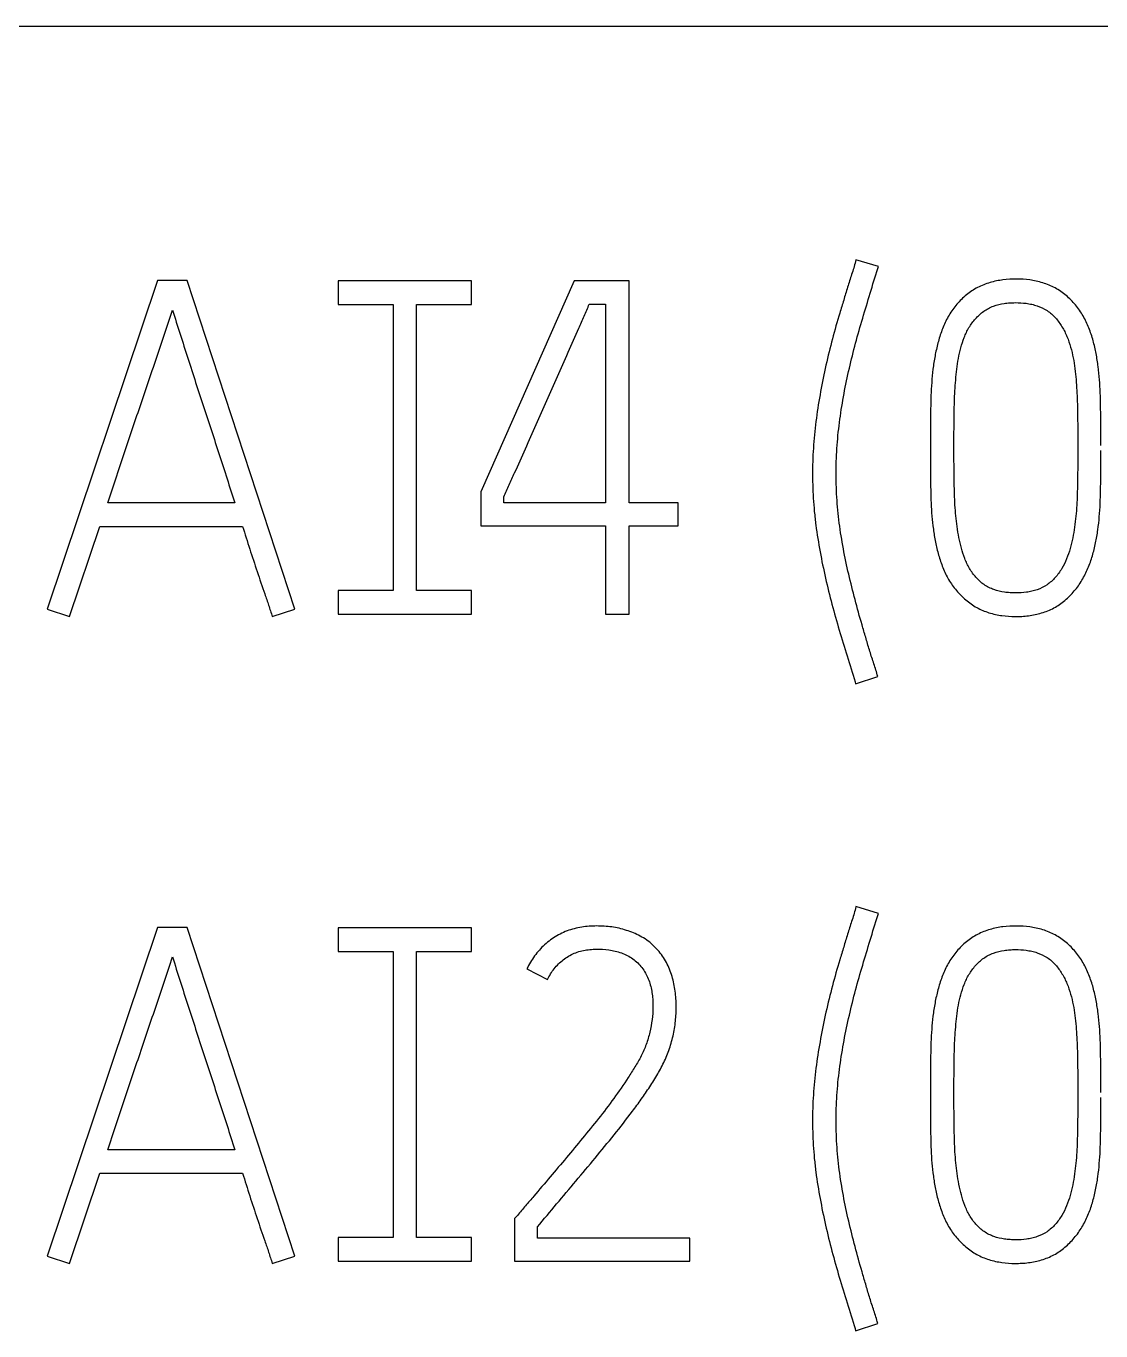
# Model space of a CAD drawing. Extents: x 0 to 420, y 0 to 297.
# Drawn here: x 103.97 to 109.46, y 217.72 to 224.38 of the extents above; entities that cross this region are included whole.
import ezdxf

# ---------------------------------------------------------------- set-up
doc = ezdxf.new("R2010")
doc.units = 0
doc.header["$LTSCALE"] = 23.1
doc.layers.add('10000_FRONT', color=7, linetype='CONTINUOUS')
doc.layers.add('10500_FRONT_LABELING', color=7, linetype='CONTINUOUS')

msp = doc.modelspace()

# ---------------------------------------------------------------- linework, layer by layer
at = {"layer": '10000_FRONT', "color": 7, "linetype": 'CONTINUOUS'}
msp.add_line((91.5146, 224.3763), (163.0146, 224.3763), dxfattribs=at)
at = {"layer": '10500_FRONT_LABELING', "color": 7, "linetype": 'CONTINUOUS'}
for p, q in [((108.2062, 223.1847), (108.2038, 223.1753)), ((108.3217, 223.1493), (108.2062, 223.1847)), ((108.317, 223.1399), (108.3217, 223.1493)), ((104.6431, 223.0786), (104.0796, 221.4022)), ((104.794, 223.0786), (104.6431, 223.0786)), ((105.3434, 221.4022), (104.794, 223.0786)), ((105.5646, 223.0763), (105.5646, 222.9563)), ((106.2446, 223.0763), (105.5646, 223.0763)), ((106.2446, 222.9563), (106.2446, 223.0763)), ((106.7678, 223.0763), (106.2916, 222.0011)), ((107.0484, 223.0763), (106.7678, 223.0763)), ((107.0484, 221.9445), (107.0484, 223.0763)), ((105.5646, 222.9563), (105.8446, 222.9563)), ((105.8446, 222.9563), (105.8446, 221.4963)), ((105.9646, 221.4963), (105.9646, 222.9563)), ((105.9646, 222.9563), (106.2446, 222.9563)), ((106.8456, 222.9584), (106.9282, 222.9584)), ((106.9282, 222.9584), (106.9282, 221.9445)), ((108.5858, 222.2369), (108.5858, 222.2109)), ((108.7061, 222.2109), (108.7061, 222.2369)), ((109.338, 222.2369), (109.338, 222.2109)), ((106.2916, 222.0011), (106.2916, 221.8266)), ((105.0368, 221.9445), (104.3884, 221.9445)), ((106.4094, 221.9445), (106.4094, 221.9751)), ((106.9282, 221.9445), (106.4094, 221.9445)), ((107.2984, 221.9445), (107.0484, 221.9445)), ((107.2984, 221.8266), (107.2984, 221.9445)), ((104.1927, 221.3645), (104.3484, 221.8242)), ((104.3484, 221.8242), (105.0769, 221.8242)), ((106.2916, 221.8266), (106.9282, 221.8266)), ((106.9282, 221.8266), (106.9282, 221.3763)), ((107.0484, 221.3763), (107.0484, 221.8266)), ((107.0484, 221.8266), (107.2984, 221.8266)), ((105.5646, 221.4963), (105.5646, 221.3763)), ((105.8446, 221.4963), (105.5646, 221.4963)), ((106.2446, 221.4963), (105.9646, 221.4963)), ((106.2446, 221.3763), (106.2446, 221.4963)), ((104.0796, 221.4022), (104.1927, 221.3645)), ((105.2278, 221.3645), (105.3434, 221.4022)), ((105.5646, 221.3763), (106.2446, 221.3763)), ((106.9282, 221.3763), (107.0484, 221.3763)), ((108.2038, 221.0202), (108.317, 221.0579)), ((108.317, 221.0579), (108.3147, 221.0674)), ((108.2015, 221.032), (108.2038, 221.0202)), ((108.2062, 219.8847), (108.2038, 219.8753)), ((108.3217, 219.8493), (108.2062, 219.8847)), ((108.317, 219.8399), (108.3217, 219.8493)), ((104.6431, 219.7786), (104.0796, 218.1022)), ((104.794, 219.7786), (104.6431, 219.7786)), ((105.3434, 218.1022), (104.794, 219.7786)), ((105.5646, 219.7763), (105.5646, 219.6563)), ((106.2446, 219.7763), (105.5646, 219.7763)), ((106.2446, 219.6563), (106.2446, 219.7763)), ((105.5646, 219.6563), (105.8446, 219.6563)), ((105.8446, 219.6563), (105.8446, 218.1963)), ((105.9646, 218.1963), (105.9646, 219.6563)), ((105.9646, 219.6563), (106.2446, 219.6563)), ((106.5275, 219.5664), (106.6323, 219.5122)), ((108.5858, 218.9369), (108.5858, 218.9109)), ((108.7061, 218.9109), (108.7061, 218.9369)), ((109.338, 218.9369), (109.338, 218.9109)), ((105.0368, 218.6445), (104.3884, 218.6445)), ((104.1927, 218.0645), (104.3484, 218.5242)), ((104.3484, 218.5242), (105.0769, 218.5242)), ((106.4785, 218.3097), (106.4646, 218.2932)), ((106.4646, 218.2932), (106.4646, 218.0763)), ((105.5646, 218.1963), (105.5646, 218.0763)), ((105.8446, 218.1963), (105.5646, 218.1963)), ((106.2446, 218.1963), (105.9646, 218.1963)), ((106.2446, 218.0763), (106.2446, 218.1963)), ((106.581, 218.1941), (106.581, 218.2507)), ((107.3591, 218.1941), (106.581, 218.1941)), ((107.3591, 218.0763), (107.3591, 218.1941)), ((104.0796, 218.1022), (104.1927, 218.0645)), ((105.2278, 218.0645), (105.3434, 218.1022)), ((105.5646, 218.0763), (106.2446, 218.0763)), ((106.4646, 218.0763), (107.3591, 218.0763)), ((108.2015, 217.732), (108.2038, 217.7202)), ((108.2038, 217.7202), (108.317, 217.7579)), ((108.317, 217.7579), (108.3147, 217.7674))]:
    msp.add_line(p, q, dxfattribs=at)
for points, knots in [([(108.2038, 223.1753), (108.1983, 223.1531), (108.1912, 223.1313), (108.1804, 223.0986), (108.1768, 223.0878), (108.1699, 223.0659), (108.1666, 223.055), (108.1566, 223.0221), (108.1501, 223.0002), (108.1367, 222.9564), (108.13, 222.9345), (108.1102, 222.8687), (108.0976, 222.8247), (108.0742, 222.7362), (108.0633, 222.6917), (108.0431, 222.6023), (108.0339, 222.5574), (108.0175, 222.4671), (108.0101, 222.4219), (107.9978, 222.3315), (107.993, 222.2862), (107.9866, 222.1955), (107.9849, 222.15), (107.9843, 222.0591), (107.9855, 222.0135), (107.9897, 221.9451), (107.9915, 221.9223), (107.9959, 221.8766), (107.9986, 221.8537), (108.0076, 221.7852), (108.0149, 221.7399), (108.0313, 221.6497), (108.0406, 221.6049), (108.0609, 221.5157), (108.0719, 221.4713), (108.0953, 221.3828), (108.1077, 221.3388), (108.1338, 221.2509), (108.1472, 221.2071), (108.1741, 221.1195), (108.1877, 221.0757), (108.2015, 221.032)], [0, 0, 0, 0, 0.03125, 0.03125, 0.046875, 0.046875, 0.0625, 0.0625, 0.09375, 0.09375, 0.125, 0.125, 0.1875, 0.1875, 0.25, 0.25, 0.3125, 0.3125, 0.375, 0.375, 0.4375, 0.4375, 0.5, 0.5, 0.5625, 0.5625, 0.59375, 0.59375, 0.625, 0.625, 0.6875, 0.6875, 0.75, 0.75, 0.8125, 0.8125, 0.875, 0.875, 0.9375, 0.9375, 1, 1, 1, 1]), ([(108.3147, 221.0674), (108.3093, 221.0889), (108.3021, 221.11), (108.2914, 221.1416), (108.2879, 221.1521), (108.2811, 221.1733), (108.2778, 221.1839), (108.2682, 221.2158), (108.262, 221.2371), (108.2494, 221.2797), (108.2431, 221.3009), (108.2246, 221.3649), (108.2128, 221.4077), (108.1902, 221.4936), (108.1794, 221.5367), (108.1591, 221.6232), (108.1498, 221.6667), (108.1338, 221.7539), (108.1267, 221.7976), (108.1153, 221.8851), (108.111, 221.929), (108.1057, 222.017), (108.1046, 222.0611), (108.1052, 222.1495), (108.1069, 222.1939), (108.1133, 222.2828), (108.1181, 222.3268), (108.1302, 222.4144), (108.1374, 222.458), (108.1534, 222.5447), (108.1625, 222.5878), (108.1822, 222.6737), (108.1929, 222.7164), (108.2156, 222.8016), (108.2278, 222.844), (108.253, 222.9286), (108.2659, 222.9709), (108.2914, 223.0554), (108.3041, 223.0977), (108.317, 223.1399)], [0, 0, 0, 0, 0.03125, 0.03125, 0.046875, 0.046875, 0.0625, 0.0625, 0.09375, 0.09375, 0.125, 0.125, 0.1875, 0.1875, 0.25, 0.25, 0.3125, 0.3125, 0.375, 0.375, 0.4375, 0.4375, 0.5, 0.5, 0.5625, 0.5625, 0.625, 0.625, 0.6875, 0.6875, 0.75, 0.75, 0.8125, 0.8125, 0.875, 0.875, 0.9375, 0.9375, 1, 1, 1, 1]), ([(109.4558, 222.2369), (109.4558, 222.2817), (109.4556, 222.3265), (109.4546, 222.416), (109.4541, 222.4608), (109.4506, 222.5501), (109.4471, 222.5947), (109.4389, 222.6613), (109.4356, 222.6834), (109.4273, 222.7276), (109.4223, 222.7496), (109.41, 222.7935), (109.4029, 222.8152), (109.3863, 222.8573), (109.3767, 222.8779), (109.3595, 222.9075), (109.3533, 222.9172), (109.3403, 222.9358), (109.3334, 222.9448), (109.3118, 222.971), (109.296, 222.9871), (109.2697, 223.0091), (109.2605, 223.0161), (109.2416, 223.029), (109.2319, 223.0349), (109.2021, 223.051), (109.1811, 223.0596), (109.1484, 223.0698), (109.1372, 223.0727), (109.1149, 223.0776), (109.1037, 223.0795), (109.07, 223.0842), (109.0473, 223.0856), (109.0018, 223.0858), (108.9788, 223.0846), (108.9338, 223.0789), (108.9117, 223.0744), (108.8792, 223.0648), (108.8685, 223.0611), (108.8473, 223.0527), (108.8368, 223.048), (108.8063, 223.0321), (108.7874, 223.0195), (108.7609, 222.9981), (108.7524, 222.9904), (108.7361, 222.9743), (108.7283, 222.9659), (108.7062, 222.9398), (108.6929, 222.9214), (108.6754, 222.892), (108.6699, 222.8818), (108.6599, 222.8613), (108.6553, 222.8509), (108.6425, 222.8194), (108.6354, 222.798), (108.6227, 222.7546), (108.6172, 222.7326), (108.6081, 222.688), (108.6044, 222.6655), (108.5952, 222.5982), (108.5914, 222.5531), (108.5885, 222.4855), (108.5879, 222.4629), (108.5871, 222.4177), (108.5868, 222.3951), (108.5861, 222.3273), (108.5858, 222.2821), (108.5858, 222.2369)], [0, 0, 0, 0, 0.0625, 0.0625, 0.125, 0.125, 0.1875, 0.1875, 0.21875, 0.21875, 0.25, 0.25, 0.28125, 0.28125, 0.3125, 0.3125, 0.328125, 0.328125, 0.34375, 0.34375, 0.375, 0.375, 0.390625, 0.390625, 0.40625, 0.40625, 0.4375, 0.4375, 0.453125, 0.453125, 0.46875, 0.46875, 0.5, 0.5, 0.53125, 0.53125, 0.5625, 0.5625, 0.578125, 0.578125, 0.59375, 0.59375, 0.625, 0.625, 0.640625, 0.640625, 0.65625, 0.65625, 0.6875, 0.6875, 0.703125, 0.703125, 0.71875, 0.71875, 0.75, 0.75, 0.78125, 0.78125, 0.8125, 0.8125, 0.875, 0.875, 0.90625, 0.90625, 0.9375, 0.9375, 1, 1, 1, 1]), ([(104.3884, 221.9445), (104.4158, 222.0265), (104.4432, 222.1085), (104.4981, 222.2724), (104.5257, 222.3543), (104.5812, 222.518), (104.6093, 222.5997), (104.6507, 222.7226), (104.6643, 222.7636), (104.6914, 222.8456), (104.7049, 222.8867), (104.7185, 222.9277)], [0, 0, 0, 0, 0.25, 0.25, 0.5, 0.5, 0.75, 0.75, 0.875, 0.875, 1, 1, 1, 1]), ([(104.7185, 222.9277), (104.732, 222.8868), (104.745, 222.8458), (104.7711, 222.7637), (104.7842, 222.7227), (104.8238, 222.5997), (104.8505, 222.5178), (104.9039, 222.3541), (104.9309, 222.2723), (104.9843, 222.1085), (105.0107, 222.0266), (105.0368, 221.9445)], [0, 0, 0, 0, 0.125, 0.125, 0.25, 0.25, 0.5, 0.5, 0.75, 0.75, 1, 1, 1, 1]), ([(106.4094, 221.9751), (106.4142, 221.9853), (106.4188, 221.9955), (106.428, 222.0159), (106.4326, 222.0262), (106.4464, 222.0568), (106.4556, 222.0772), (106.4831, 222.1386), (106.5013, 222.1796), (106.5376, 222.2615), (106.5558, 222.3025), (106.5922, 222.3844), (106.6105, 222.4253), (106.647, 222.5071), (106.6653, 222.5481), (106.7015, 222.6301), (106.7196, 222.6711), (106.7556, 222.7531), (106.7737, 222.7942), (106.8007, 222.8557), (106.8097, 222.8762), (106.8278, 222.9173), (106.8368, 222.9378), (106.8456, 222.9584)], [0, 0, 0, 0, 0.03125, 0.03125, 0.0625, 0.0625, 0.125, 0.125, 0.25, 0.25, 0.375, 0.375, 0.5, 0.5, 0.625, 0.625, 0.75, 0.75, 0.875, 0.875, 0.9375, 0.9375, 1, 1, 1, 1]), ([(108.7061, 222.2369), (108.7061, 222.274), (108.7062, 222.3111), (108.7071, 222.3854), (108.7076, 222.4225), (108.7093, 222.4781), (108.71, 222.4967), (108.712, 222.5337), (108.7133, 222.5522), (108.7164, 222.5892), (108.7183, 222.6077), (108.7228, 222.6447), (108.7255, 222.6631), (108.7322, 222.6995), (108.7363, 222.7175), (108.746, 222.7531), (108.7515, 222.7706), (108.7617, 222.7964), (108.7653, 222.805), (108.7735, 222.8218), (108.7779, 222.8301), (108.7925, 222.8544), (108.8035, 222.8696), (108.8222, 222.8907), (108.8288, 222.8975), (108.8429, 222.9102), (108.8575, 222.9221), (108.8735, 222.9319), (108.8902, 222.9406), (108.899, 222.9444), (108.9256, 222.9541), (108.9439, 222.9584), (108.9719, 222.9626), (108.9813, 222.9637), (109.0002, 222.965), (109.0096, 222.9654), (109.0377, 222.9655), (109.0564, 222.9646), (109.0842, 222.9608), (109.0935, 222.9591), (109.1119, 222.9549), (109.1211, 222.9523), (109.148, 222.9432), (109.1651, 222.9351), (109.1891, 222.9196), (109.1967, 222.9139), (109.211, 222.9016), (109.2176, 222.895), (109.2301, 222.8809), (109.236, 222.8734), (109.2471, 222.858), (109.2523, 222.8502), (109.2671, 222.8261), (109.2755, 222.8094), (109.29, 222.7747), (109.2962, 222.7567), (109.3067, 222.7206), (109.311, 222.7024), (109.3181, 222.6658), (109.3208, 222.6474), (109.3255, 222.6104), (109.3273, 222.5919), (109.3305, 222.5547), (109.3318, 222.5361), (109.3339, 222.4988), (109.3347, 222.4801), (109.3364, 222.424), (109.3369, 222.3866), (109.3378, 222.3117), (109.338, 222.2743), (109.338, 222.2369)], [0, 0, 0, 0, 0.0625, 0.0625, 0.125, 0.125, 0.15625, 0.15625, 0.1875, 0.1875, 0.21875, 0.21875, 0.25, 0.25, 0.28125, 0.28125, 0.3125, 0.3125, 0.328125, 0.328125, 0.34375, 0.34375, 0.375, 0.375, 0.390625, 0.390625, 0.40625, 0.421875, 0.421875, 0.4375, 0.4375, 0.46875, 0.46875, 0.484375, 0.484375, 0.5, 0.5, 0.53125, 0.53125, 0.546875, 0.546875, 0.5625, 0.5625, 0.59375, 0.59375, 0.609375, 0.609375, 0.625, 0.625, 0.640625, 0.640625, 0.65625, 0.65625, 0.6875, 0.6875, 0.71875, 0.71875, 0.75, 0.75, 0.78125, 0.78125, 0.8125, 0.8125, 0.84375, 0.84375, 0.875, 0.875, 0.9375, 0.9375, 1, 1, 1, 1]), ([(108.5858, 222.2109), (108.5858, 222.1662), (108.5861, 222.1216), (108.5868, 222.0546), (108.5871, 222.0323), (108.5879, 221.9877), (108.5885, 221.9654), (108.5913, 221.8986), (108.595, 221.8542), (108.6039, 221.7879), (108.6075, 221.7658), (108.6163, 221.7219), (108.6215, 221.6999), (108.634, 221.6562), (108.6411, 221.6347), (108.6578, 221.5927), (108.6674, 221.5722), (108.6848, 221.5428), (108.6911, 221.5332), (108.7043, 221.5147), (108.7113, 221.5059), (108.726, 221.4888), (108.7337, 221.4805), (108.7497, 221.4646), (108.758, 221.4569), (108.7752, 221.4422), (108.7843, 221.4351), (108.8029, 221.4219), (108.8124, 221.4158), (108.842, 221.3993), (108.8629, 221.3906), (108.9067, 221.377), (108.9288, 221.3723), (108.9736, 221.366), (108.9961, 221.3646), (109.0303, 221.3644), (109.0417, 221.3647), (109.0644, 221.366), (109.0756, 221.367), (109.1092, 221.3713), (109.1312, 221.3759), (109.1637, 221.3856), (109.1745, 221.3894), (109.1957, 221.3981), (109.206, 221.403), (109.2359, 221.4191), (109.2544, 221.4319), (109.2806, 221.4539), (109.289, 221.4617), (109.305, 221.4778), (109.3127, 221.4861), (109.3345, 221.5119), (109.3476, 221.5303), (109.3652, 221.5594), (109.3707, 221.5695), (109.3808, 221.5898), (109.3855, 221.6001), (109.3985, 221.6313), (109.4059, 221.6526), (109.4188, 221.6956), (109.4243, 221.7175), (109.4335, 221.7619), (109.4372, 221.7842), (109.4464, 221.8513), (109.4502, 221.8961), (109.4531, 221.9635), (109.4537, 221.9859), (109.4545, 222.0309), (109.4548, 222.0534), (109.4556, 222.1209), (109.4558, 222.1659), (109.4558, 222.2109)], [0, 0, 0, 0, 0.0625, 0.0625, 0.09375, 0.09375, 0.125, 0.125, 0.1875, 0.1875, 0.21875, 0.21875, 0.25, 0.25, 0.28125, 0.28125, 0.3125, 0.3125, 0.328125, 0.328125, 0.34375, 0.34375, 0.359375, 0.359375, 0.375, 0.375, 0.390625, 0.390625, 0.40625, 0.40625, 0.4375, 0.4375, 0.46875, 0.46875, 0.5, 0.5, 0.515625, 0.515625, 0.53125, 0.53125, 0.5625, 0.5625, 0.578125, 0.578125, 0.59375, 0.59375, 0.625, 0.625, 0.640625, 0.640625, 0.65625, 0.65625, 0.6875, 0.6875, 0.703125, 0.703125, 0.71875, 0.71875, 0.75, 0.75, 0.78125, 0.78125, 0.8125, 0.8125, 0.875, 0.875, 0.90625, 0.90625, 0.9375, 0.9375, 1, 1, 1, 1]), ([(109.338, 222.2109), (109.338, 222.1737), (109.3377, 222.1365), (109.3368, 222.0621), (109.3363, 222.0249), (109.3345, 221.9691), (109.3337, 221.9506), (109.3314, 221.9134), (109.3299, 221.8949), (109.3245, 221.8392), (109.3197, 221.8022), (109.3085, 221.7475), (109.304, 221.7294), (109.2936, 221.6935), (109.2877, 221.6758), (109.2738, 221.6415), (109.2657, 221.6249), (109.2512, 221.601), (109.246, 221.5931), (109.2349, 221.5779), (109.2291, 221.5706), (109.2167, 221.5566), (109.2101, 221.55), (109.1961, 221.5375), (109.1886, 221.5317), (109.1653, 221.5158), (109.1486, 221.5076), (109.1221, 221.4982), (109.1129, 221.4956), (109.0947, 221.4913), (109.0671, 221.4863), (109.0391, 221.4847), (109.0109, 221.4847), (109.0015, 221.4851), (108.9828, 221.4863), (108.9736, 221.4873), (108.946, 221.4914), (108.9279, 221.4955), (108.9013, 221.5049), (108.8925, 221.5086), (108.8757, 221.517), (108.8677, 221.5218), (108.8522, 221.5323), (108.8449, 221.5381), (108.8308, 221.5507), (108.8242, 221.5574), (108.8119, 221.5715), (108.8061, 221.5788), (108.7953, 221.594), (108.7902, 221.6018), (108.7807, 221.618), (108.7762, 221.6263), (108.7682, 221.6433), (108.7646, 221.6518), (108.7546, 221.6779), (108.749, 221.6956), (108.7392, 221.7315), (108.7349, 221.7497), (108.7239, 221.8046), (108.7192, 221.8413), (108.7139, 221.8966), (108.7125, 221.915), (108.7102, 221.9519), (108.7094, 221.9704), (108.7077, 222.0258), (108.7072, 222.0628), (108.7063, 222.1369), (108.7061, 222.1739), (108.7061, 222.2109)], [0, 0, 0, 0, 0.0625, 0.0625, 0.125, 0.125, 0.15625, 0.15625, 0.1875, 0.1875, 0.25, 0.25, 0.28125, 0.28125, 0.3125, 0.3125, 0.34375, 0.34375, 0.359375, 0.359375, 0.375, 0.375, 0.390625, 0.390625, 0.40625, 0.40625, 0.4375, 0.4375, 0.453125, 0.453125, 0.46875, 0.5, 0.5, 0.515625, 0.515625, 0.53125, 0.53125, 0.5625, 0.5625, 0.578125, 0.578125, 0.59375, 0.59375, 0.609375, 0.609375, 0.625, 0.625, 0.640625, 0.640625, 0.65625, 0.65625, 0.671875, 0.671875, 0.6875, 0.6875, 0.71875, 0.71875, 0.75, 0.75, 0.8125, 0.8125, 0.84375, 0.84375, 0.875, 0.875, 0.9375, 0.9375, 1, 1, 1, 1]), ([(105.0769, 221.8242), (105.0889, 221.7857), (105.1009, 221.7472), (105.1255, 221.6704), (105.1381, 221.6321), (105.1636, 221.5556), (105.1765, 221.5174), (105.1965, 221.4603), (105.2031, 221.4412), (105.2157, 221.4029), (105.2219, 221.3837), (105.2278, 221.3645)], [0, 0, 0, 0, 0.25, 0.25, 0.5, 0.5, 0.75, 0.75, 0.875, 0.875, 1, 1, 1, 1]), ([(108.2038, 219.8753), (108.1983, 219.8531), (108.1912, 219.8313), (108.1804, 219.7986), (108.1768, 219.7878), (108.1699, 219.7659), (108.1666, 219.755), (108.1566, 219.7221), (108.1501, 219.7002), (108.1367, 219.6564), (108.13, 219.6345), (108.1102, 219.5687), (108.0976, 219.5247), (108.0742, 219.4362), (108.0633, 219.3917), (108.0431, 219.3023), (108.0339, 219.2574), (108.0175, 219.1671), (108.0101, 219.1219), (107.9978, 219.0315), (107.993, 218.9862), (107.9866, 218.8955), (107.9849, 218.85), (107.9843, 218.7591), (107.9855, 218.7135), (107.9897, 218.6451), (107.9915, 218.6223), (107.9959, 218.5766), (107.9986, 218.5537), (108.0076, 218.4852), (108.0149, 218.4399), (108.0313, 218.3497), (108.0406, 218.3049), (108.0609, 218.2157), (108.0719, 218.1713), (108.0953, 218.0828), (108.1077, 218.0388), (108.1338, 217.9509), (108.1472, 217.9071), (108.1741, 217.8195), (108.1877, 217.7757), (108.2015, 217.732)], [0, 0, 0, 0, 0.03125, 0.03125, 0.046875, 0.046875, 0.0625, 0.0625, 0.09375, 0.09375, 0.125, 0.125, 0.1875, 0.1875, 0.25, 0.25, 0.3125, 0.3125, 0.375, 0.375, 0.4375, 0.4375, 0.5, 0.5, 0.5625, 0.5625, 0.59375, 0.59375, 0.625, 0.625, 0.6875, 0.6875, 0.75, 0.75, 0.8125, 0.8125, 0.875, 0.875, 0.9375, 0.9375, 1, 1, 1, 1]), ([(106.581, 218.2507), (106.6137, 218.2898), (106.6463, 218.3289), (106.7117, 218.4069), (106.7445, 218.4459), (106.8101, 218.5238), (106.8429, 218.5628), (106.9078, 218.6412), (106.94, 218.6806), (107.0038, 218.7599), (107.0353, 218.7999), (107.0811, 218.861), (107.096, 218.8816), (107.1255, 218.9232), (107.1399, 218.9442), (107.168, 218.9868), (107.1816, 219.0086), (107.2072, 219.0529), (107.2191, 219.0754), (107.2402, 219.1215), (107.2496, 219.1451), (107.2615, 219.1814), (107.265, 219.1937), (107.2714, 219.2186), (107.2742, 219.2312), (107.2815, 219.2689), (107.285, 219.2941), (107.289, 219.3447), (107.2897, 219.3701), (107.2884, 219.4083), (107.2875, 219.4211), (107.2849, 219.4467), (107.2831, 219.4595), (107.2767, 219.4974), (107.2708, 219.5224), (107.2581, 219.5587), (107.2531, 219.5708), (107.242, 219.594), (107.2359, 219.6053), (107.2226, 219.6271), (107.2153, 219.6375), (107.1994, 219.6575), (107.1908, 219.6671), (107.173, 219.6857), (107.1635, 219.6946), (107.1437, 219.7107), (107.1332, 219.7179), (107.1115, 219.7312), (107.1002, 219.7372), (107.077, 219.7481), (107.065, 219.753), (107.0288, 219.7661), (107.0042, 219.7731), (106.9666, 219.7801), (106.9539, 219.7818), (106.9283, 219.7843), (106.9153, 219.7851), (106.8768, 219.7862), (106.8512, 219.7853), (106.813, 219.7809), (106.8004, 219.7789), (106.7751, 219.7738), (106.7625, 219.7705), (106.7256, 219.7589), (106.7023, 219.7485), (106.6689, 219.7292), (106.6581, 219.7221), (106.6373, 219.7068), (106.6174, 219.6906), (106.5993, 219.6725), (106.5821, 219.6535), (106.5739, 219.6435), (106.551, 219.6122), (106.538, 219.59), (106.5275, 219.5664)], [0, 0, 0, 0, 0.0625, 0.0625, 0.125, 0.125, 0.1875, 0.1875, 0.25, 0.25, 0.3125, 0.3125, 0.34375, 0.34375, 0.375, 0.375, 0.40625, 0.40625, 0.4375, 0.4375, 0.46875, 0.46875, 0.484375, 0.484375, 0.5, 0.5, 0.53125, 0.53125, 0.5625, 0.5625, 0.578125, 0.578125, 0.59375, 0.59375, 0.625, 0.625, 0.640625, 0.640625, 0.65625, 0.65625, 0.671875, 0.671875, 0.6875, 0.6875, 0.703125, 0.703125, 0.71875, 0.71875, 0.734375, 0.734375, 0.75, 0.75, 0.78125, 0.78125, 0.796875, 0.796875, 0.8125, 0.8125, 0.84375, 0.84375, 0.859375, 0.859375, 0.875, 0.875, 0.90625, 0.90625, 0.921875, 0.921875, 0.9375, 0.953125, 0.953125, 0.96875, 0.96875, 1, 1, 1, 1]), ([(108.3147, 217.7674), (108.3093, 217.7889), (108.3021, 217.81), (108.2914, 217.8416), (108.2879, 217.8521), (108.2811, 217.8733), (108.2778, 217.8839), (108.2682, 217.9158), (108.262, 217.9371), (108.2494, 217.9797), (108.2431, 218.0009), (108.2246, 218.0649), (108.2128, 218.1077), (108.1902, 218.1936), (108.1794, 218.2367), (108.1591, 218.3232), (108.1498, 218.3667), (108.1338, 218.4539), (108.1267, 218.4976), (108.1153, 218.5851), (108.111, 218.629), (108.1057, 218.717), (108.1046, 218.7611), (108.1052, 218.8495), (108.1069, 218.8939), (108.1133, 218.9828), (108.1181, 219.0268), (108.1302, 219.1144), (108.1374, 219.158), (108.1534, 219.2447), (108.1625, 219.2878), (108.1822, 219.3737), (108.1929, 219.4164), (108.2156, 219.5016), (108.2278, 219.544), (108.253, 219.6286), (108.2659, 219.6709), (108.2914, 219.7554), (108.3041, 219.7977), (108.317, 219.8399)], [0, 0, 0, 0, 0.03125, 0.03125, 0.046875, 0.046875, 0.0625, 0.0625, 0.09375, 0.09375, 0.125, 0.125, 0.1875, 0.1875, 0.25, 0.25, 0.3125, 0.3125, 0.375, 0.375, 0.4375, 0.4375, 0.5, 0.5, 0.5625, 0.5625, 0.625, 0.625, 0.6875, 0.6875, 0.75, 0.75, 0.8125, 0.8125, 0.875, 0.875, 0.9375, 0.9375, 1, 1, 1, 1]), ([(109.4558, 218.9369), (109.4558, 218.9817), (109.4556, 219.0265), (109.4546, 219.116), (109.4541, 219.1608), (109.4506, 219.2501), (109.4471, 219.2947), (109.4389, 219.3613), (109.4356, 219.3834), (109.4273, 219.4276), (109.4223, 219.4496), (109.41, 219.4935), (109.4029, 219.5152), (109.3863, 219.5573), (109.3767, 219.5779), (109.3595, 219.6075), (109.3533, 219.6172), (109.3403, 219.6358), (109.3334, 219.6448), (109.3118, 219.671), (109.296, 219.6871), (109.2697, 219.7091), (109.2605, 219.7161), (109.2416, 219.729), (109.2319, 219.7349), (109.2021, 219.751), (109.1811, 219.7596), (109.1484, 219.7698), (109.1372, 219.7727), (109.1149, 219.7776), (109.1037, 219.7795), (109.07, 219.7842), (109.0473, 219.7856), (109.0018, 219.7858), (108.9788, 219.7846), (108.9338, 219.7789), (108.9117, 219.7744), (108.8792, 219.7648), (108.8685, 219.7611), (108.8473, 219.7527), (108.8368, 219.748), (108.8063, 219.7321), (108.7874, 219.7195), (108.7609, 219.6981), (108.7524, 219.6904), (108.7361, 219.6743), (108.7283, 219.6659), (108.7062, 219.6398), (108.6929, 219.6214), (108.6754, 219.592), (108.6699, 219.5818), (108.6599, 219.5613), (108.6553, 219.5509), (108.6425, 219.5194), (108.6354, 219.498), (108.6227, 219.4546), (108.6172, 219.4326), (108.6081, 219.388), (108.6044, 219.3655), (108.5952, 219.2982), (108.5914, 219.2531), (108.5885, 219.1855), (108.5879, 219.1629), (108.5871, 219.1177), (108.5868, 219.0951), (108.5861, 219.0273), (108.5858, 218.9821), (108.5858, 218.9369)], [0, 0, 0, 0, 0.0625, 0.0625, 0.125, 0.125, 0.1875, 0.1875, 0.21875, 0.21875, 0.25, 0.25, 0.28125, 0.28125, 0.3125, 0.3125, 0.328125, 0.328125, 0.34375, 0.34375, 0.375, 0.375, 0.390625, 0.390625, 0.40625, 0.40625, 0.4375, 0.4375, 0.453125, 0.453125, 0.46875, 0.46875, 0.5, 0.5, 0.53125, 0.53125, 0.5625, 0.5625, 0.578125, 0.578125, 0.59375, 0.59375, 0.625, 0.625, 0.640625, 0.640625, 0.65625, 0.65625, 0.6875, 0.6875, 0.703125, 0.703125, 0.71875, 0.71875, 0.75, 0.75, 0.78125, 0.78125, 0.8125, 0.8125, 0.875, 0.875, 0.90625, 0.90625, 0.9375, 0.9375, 1, 1, 1, 1]), ([(106.6323, 219.5122), (106.6414, 219.5322), (106.6529, 219.5506), (106.6732, 219.576), (106.6806, 219.5842), (106.6962, 219.5996), (106.7125, 219.6139), (106.7305, 219.6261), (106.7492, 219.6372), (106.7591, 219.6422), (106.7893, 219.655), (106.8103, 219.6605), (106.8427, 219.6654), (106.8537, 219.6665), (106.8754, 219.6678), (106.8863, 219.668), (106.9187, 219.6674), (106.9403, 219.6653), (106.9725, 219.6591), (106.9832, 219.6565), (107.0042, 219.6503), (107.0144, 219.6466), (107.0344, 219.638), (107.0442, 219.633), (107.0631, 219.6216), (107.0719, 219.6153), (107.0886, 219.6015), (107.0964, 219.5939), (107.1109, 219.5778), (107.1176, 219.569), (107.1296, 219.5507), (107.1349, 219.5412), (107.1444, 219.5216), (107.1486, 219.5115), (107.1591, 219.4803), (107.1634, 219.4591), (107.1678, 219.4269), (107.1689, 219.4162), (107.1702, 219.3944), (107.1705, 219.3835), (107.1702, 219.3509), (107.1688, 219.3293), (107.1633, 219.2865), (107.1593, 219.2653), (107.1518, 219.2338), (107.1491, 219.2233), (107.1431, 219.2024), (107.1397, 219.192), (107.1286, 219.1615), (107.1198, 219.1419), (107.1003, 219.1037), (107.0897, 219.0851), (107.0675, 219.0483), (107.0559, 219.0302), (107.0205, 218.9762), (106.9959, 218.9408), (106.9452, 218.8713), (106.9193, 218.8371), (106.866, 218.7696), (106.8388, 218.7364), (106.784, 218.6702), (106.7566, 218.6372), (106.7014, 218.5713), (106.6737, 218.5385), (106.6182, 218.473), (106.5902, 218.4403), (106.5483, 218.3913), (106.5344, 218.375), (106.5064, 218.3424), (106.4924, 218.3261), (106.4785, 218.3097)], [0, 0, 0, 0, 0.03125, 0.03125, 0.046875, 0.046875, 0.0625, 0.078125, 0.078125, 0.09375, 0.09375, 0.125, 0.125, 0.140625, 0.140625, 0.15625, 0.15625, 0.1875, 0.1875, 0.203125, 0.203125, 0.21875, 0.21875, 0.234375, 0.234375, 0.25, 0.25, 0.265625, 0.265625, 0.28125, 0.28125, 0.296875, 0.296875, 0.3125, 0.3125, 0.34375, 0.34375, 0.359375, 0.359375, 0.375, 0.375, 0.40625, 0.40625, 0.4375, 0.4375, 0.453125, 0.453125, 0.46875, 0.46875, 0.5, 0.5, 0.53125, 0.53125, 0.5625, 0.5625, 0.625, 0.625, 0.6875, 0.6875, 0.75, 0.75, 0.8125, 0.8125, 0.875, 0.875, 0.9375, 0.9375, 0.96875, 0.96875, 1, 1, 1, 1]), ([(108.7061, 218.9369), (108.7061, 218.974), (108.7062, 219.0111), (108.7071, 219.0854), (108.7076, 219.1225), (108.7093, 219.1781), (108.71, 219.1967), (108.712, 219.2337), (108.7133, 219.2522), (108.7164, 219.2892), (108.7183, 219.3077), (108.7228, 219.3447), (108.7255, 219.3631), (108.7322, 219.3995), (108.7363, 219.4175), (108.746, 219.4531), (108.7515, 219.4706), (108.7617, 219.4964), (108.7653, 219.505), (108.7735, 219.5218), (108.7779, 219.5301), (108.7925, 219.5544), (108.8035, 219.5696), (108.8222, 219.5907), (108.8288, 219.5975), (108.8429, 219.6102), (108.8575, 219.6221), (108.8735, 219.6319), (108.8902, 219.6406), (108.899, 219.6444), (108.9256, 219.6541), (108.9439, 219.6584), (108.9719, 219.6626), (108.9813, 219.6637), (109.0002, 219.665), (109.0096, 219.6654), (109.0377, 219.6655), (109.0564, 219.6646), (109.0842, 219.6608), (109.0935, 219.6591), (109.1119, 219.6549), (109.1211, 219.6523), (109.148, 219.6432), (109.1651, 219.6351), (109.1891, 219.6196), (109.1967, 219.6139), (109.211, 219.6016), (109.2176, 219.595), (109.2301, 219.5809), (109.236, 219.5734), (109.2471, 219.558), (109.2523, 219.5502), (109.2671, 219.5261), (109.2755, 219.5094), (109.29, 219.4747), (109.2962, 219.4567), (109.3067, 219.4206), (109.311, 219.4024), (109.3181, 219.3658), (109.3208, 219.3474), (109.3255, 219.3104), (109.3273, 219.2919), (109.3305, 219.2547), (109.3318, 219.2361), (109.3339, 219.1988), (109.3347, 219.1801), (109.3364, 219.124), (109.3369, 219.0866), (109.3378, 219.0117), (109.338, 218.9743), (109.338, 218.9369)], [0, 0, 0, 0, 0.0625, 0.0625, 0.125, 0.125, 0.15625, 0.15625, 0.1875, 0.1875, 0.21875, 0.21875, 0.25, 0.25, 0.28125, 0.28125, 0.3125, 0.3125, 0.328125, 0.328125, 0.34375, 0.34375, 0.375, 0.375, 0.390625, 0.390625, 0.40625, 0.421875, 0.421875, 0.4375, 0.4375, 0.46875, 0.46875, 0.484375, 0.484375, 0.5, 0.5, 0.53125, 0.53125, 0.546875, 0.546875, 0.5625, 0.5625, 0.59375, 0.59375, 0.609375, 0.609375, 0.625, 0.625, 0.640625, 0.640625, 0.65625, 0.65625, 0.6875, 0.6875, 0.71875, 0.71875, 0.75, 0.75, 0.78125, 0.78125, 0.8125, 0.8125, 0.84375, 0.84375, 0.875, 0.875, 0.9375, 0.9375, 1, 1, 1, 1]), ([(104.3884, 218.6445), (104.4158, 218.7265), (104.4432, 218.8085), (104.4981, 218.9724), (104.5257, 219.0543), (104.5812, 219.218), (104.6093, 219.2997), (104.6507, 219.4226), (104.6643, 219.4636), (104.6914, 219.5456), (104.7049, 219.5867), (104.7185, 219.6277)], [0, 0, 0, 0, 0.25, 0.25, 0.5, 0.5, 0.75, 0.75, 0.875, 0.875, 1, 1, 1, 1]), ([(104.7185, 219.6277), (104.732, 219.5868), (104.745, 219.5458), (104.7711, 219.4637), (104.7842, 219.4227), (104.8238, 219.2997), (104.8505, 219.2178), (104.9039, 219.0541), (104.9309, 218.9723), (104.9843, 218.8085), (105.0107, 218.7266), (105.0368, 218.6445)], [0, 0, 0, 0, 0.125, 0.125, 0.25, 0.25, 0.5, 0.5, 0.75, 0.75, 1, 1, 1, 1]), ([(108.5858, 218.9109), (108.5858, 218.8662), (108.5861, 218.8216), (108.5868, 218.7546), (108.5871, 218.7323), (108.5879, 218.6877), (108.5885, 218.6654), (108.5913, 218.5986), (108.595, 218.5542), (108.6039, 218.4879), (108.6075, 218.4658), (108.6163, 218.4219), (108.6215, 218.3999), (108.634, 218.3562), (108.6411, 218.3347), (108.6578, 218.2927), (108.6674, 218.2722), (108.6848, 218.2428), (108.6911, 218.2332), (108.7043, 218.2147), (108.7113, 218.2059), (108.726, 218.1888), (108.7337, 218.1805), (108.7497, 218.1646), (108.758, 218.1569), (108.7752, 218.1422), (108.7843, 218.1351), (108.8029, 218.1219), (108.8124, 218.1158), (108.842, 218.0993), (108.8629, 218.0906), (108.9067, 218.077), (108.9288, 218.0723), (108.9736, 218.066), (108.9961, 218.0646), (109.0303, 218.0644), (109.0417, 218.0647), (109.0644, 218.066), (109.0756, 218.067), (109.1092, 218.0713), (109.1312, 218.0759), (109.1637, 218.0856), (109.1745, 218.0894), (109.1957, 218.0981), (109.206, 218.103), (109.2359, 218.1191), (109.2544, 218.1319), (109.2806, 218.1539), (109.289, 218.1617), (109.305, 218.1778), (109.3127, 218.1861), (109.3345, 218.2119), (109.3476, 218.2303), (109.3652, 218.2594), (109.3707, 218.2695), (109.3808, 218.2898), (109.3855, 218.3001), (109.3985, 218.3313), (109.4059, 218.3526), (109.4188, 218.3956), (109.4243, 218.4175), (109.4335, 218.4619), (109.4372, 218.4842), (109.4464, 218.5513), (109.4502, 218.5961), (109.4531, 218.6635), (109.4537, 218.6859), (109.4545, 218.7309), (109.4548, 218.7534), (109.4556, 218.8209), (109.4558, 218.8659), (109.4558, 218.9109)], [0, 0, 0, 0, 0.0625, 0.0625, 0.09375, 0.09375, 0.125, 0.125, 0.1875, 0.1875, 0.21875, 0.21875, 0.25, 0.25, 0.28125, 0.28125, 0.3125, 0.3125, 0.328125, 0.328125, 0.34375, 0.34375, 0.359375, 0.359375, 0.375, 0.375, 0.390625, 0.390625, 0.40625, 0.40625, 0.4375, 0.4375, 0.46875, 0.46875, 0.5, 0.5, 0.515625, 0.515625, 0.53125, 0.53125, 0.5625, 0.5625, 0.578125, 0.578125, 0.59375, 0.59375, 0.625, 0.625, 0.640625, 0.640625, 0.65625, 0.65625, 0.6875, 0.6875, 0.703125, 0.703125, 0.71875, 0.71875, 0.75, 0.75, 0.78125, 0.78125, 0.8125, 0.8125, 0.875, 0.875, 0.90625, 0.90625, 0.9375, 0.9375, 1, 1, 1, 1]), ([(109.338, 218.9109), (109.338, 218.8737), (109.3377, 218.8365), (109.3368, 218.7621), (109.3363, 218.7249), (109.3345, 218.6691), (109.3337, 218.6506), (109.3314, 218.6134), (109.3299, 218.5949), (109.3245, 218.5392), (109.3197, 218.5022), (109.3085, 218.4475), (109.304, 218.4294), (109.2936, 218.3935), (109.2877, 218.3758), (109.2738, 218.3415), (109.2657, 218.3249), (109.2512, 218.301), (109.246, 218.2931), (109.2349, 218.2779), (109.2291, 218.2706), (109.2167, 218.2566), (109.2101, 218.25), (109.1961, 218.2375), (109.1886, 218.2317), (109.1653, 218.2158), (109.1486, 218.2076), (109.1221, 218.1982), (109.1129, 218.1956), (109.0947, 218.1913), (109.0671, 218.1863), (109.0391, 218.1847), (109.0109, 218.1847), (109.0015, 218.1851), (108.9828, 218.1863), (108.9736, 218.1873), (108.946, 218.1914), (108.9279, 218.1955), (108.9013, 218.2049), (108.8925, 218.2086), (108.8757, 218.217), (108.8677, 218.2218), (108.8522, 218.2323), (108.8449, 218.2381), (108.8308, 218.2507), (108.8242, 218.2574), (108.8119, 218.2715), (108.8061, 218.2788), (108.7953, 218.294), (108.7902, 218.3018), (108.7807, 218.318), (108.7762, 218.3263), (108.7682, 218.3433), (108.7646, 218.3518), (108.7546, 218.3779), (108.749, 218.3956), (108.7392, 218.4315), (108.7349, 218.4497), (108.7239, 218.5046), (108.7192, 218.5413), (108.7139, 218.5966), (108.7125, 218.615), (108.7102, 218.6519), (108.7094, 218.6704), (108.7077, 218.7258), (108.7072, 218.7628), (108.7063, 218.8369), (108.7061, 218.8739), (108.7061, 218.9109)], [0, 0, 0, 0, 0.0625, 0.0625, 0.125, 0.125, 0.15625, 0.15625, 0.1875, 0.1875, 0.25, 0.25, 0.28125, 0.28125, 0.3125, 0.3125, 0.34375, 0.34375, 0.359375, 0.359375, 0.375, 0.375, 0.390625, 0.390625, 0.40625, 0.40625, 0.4375, 0.4375, 0.453125, 0.453125, 0.46875, 0.5, 0.5, 0.515625, 0.515625, 0.53125, 0.53125, 0.5625, 0.5625, 0.578125, 0.578125, 0.59375, 0.59375, 0.609375, 0.609375, 0.625, 0.625, 0.640625, 0.640625, 0.65625, 0.65625, 0.671875, 0.671875, 0.6875, 0.6875, 0.71875, 0.71875, 0.75, 0.75, 0.8125, 0.8125, 0.84375, 0.84375, 0.875, 0.875, 0.9375, 0.9375, 1, 1, 1, 1]), ([(105.0769, 218.5242), (105.0889, 218.4857), (105.1009, 218.4472), (105.1255, 218.3704), (105.1381, 218.3321), (105.1636, 218.2556), (105.1765, 218.2174), (105.1965, 218.1603), (105.2031, 218.1412), (105.2157, 218.1029), (105.2219, 218.0837), (105.2278, 218.0645)], [0, 0, 0, 0, 0.25, 0.25, 0.5, 0.5, 0.75, 0.75, 0.875, 0.875, 1, 1, 1, 1])]:
    msp.add_open_spline(points, degree=3, knots=knots, dxfattribs=at)

doc.saveas('drawing.dxf')
